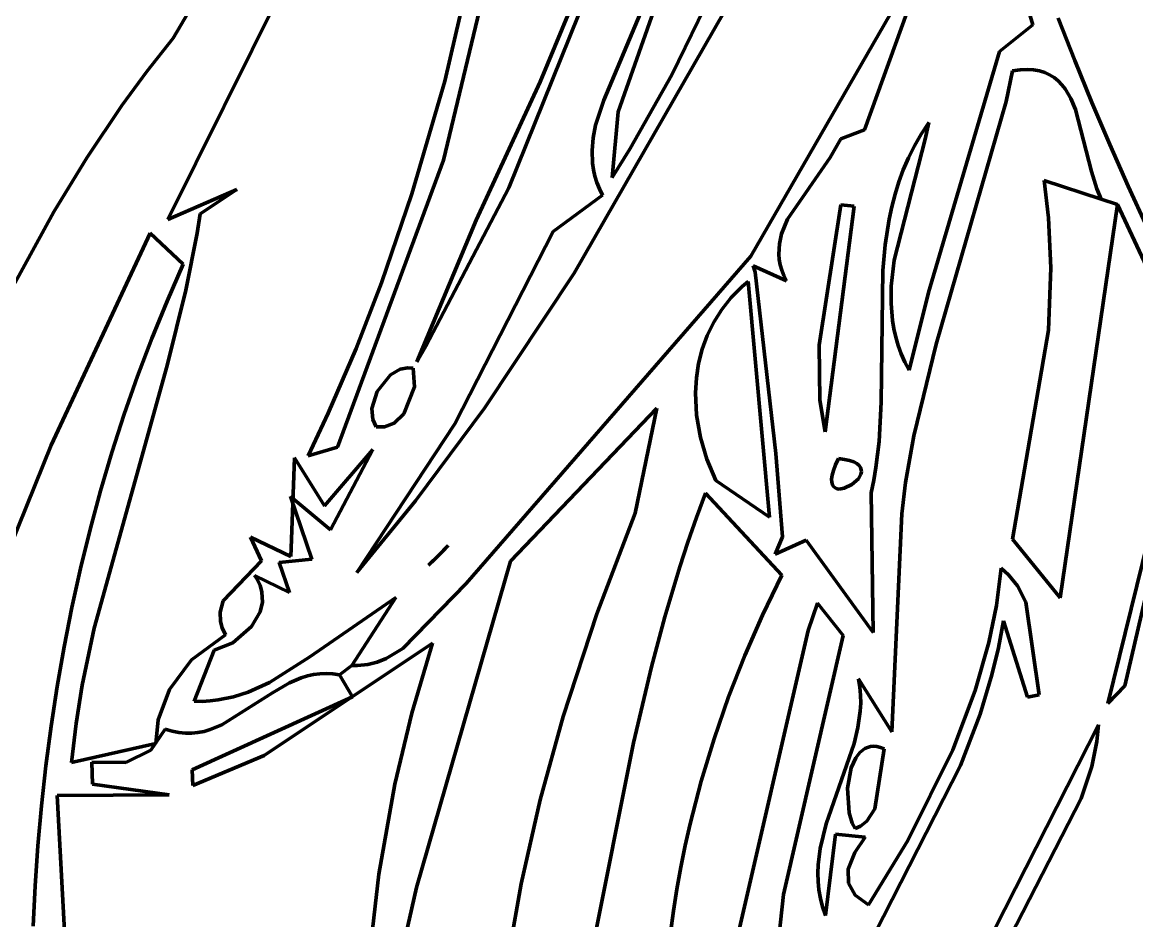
# Model space of a CAD drawing. Header units: millimetres. Extents: x 0 to 10.4, y 0 to 8.2.
# Drawn here: x 6.332 to 7.078, y 2.089 to 2.69 of the extents above; entities that cross this region are included whole.
import ezdxf

# ---------------------------------------------------------------- set-up
doc = ezdxf.new("R2010")
doc.units = ezdxf.units.MM
for name, color, linetype, lineweight in [('color#000000ff', 7, 'CONTINUOUS', 100), ('color#929292ff', 7, 'CONTINUOUS', 100), ('color#ffffffff', 7, 'CONTINUOUS', 100)]:
    doc.layers.add(name, color=color, linetype=linetype, lineweight=lineweight)

msp = doc.modelspace()

# ---------------------------------------------------------------- linework, layer by layer
at = {"layer": 'color#000000ff'}
for p, q in [((7.0084, 2.68817), (6.94404, 2.90326)), ((6.61506, 2.65057), (6.65729, 2.83446)), ((6.56517, 2.83096), (6.42964, 2.55809)), ((6.43318, 2.67937), (6.51597, 2.81893)), ((6.66585, 2.81287), (6.61406, 2.59771)), ((6.73808, 2.77876), (6.65771, 2.57911)), ((6.93785, 2.73436), (6.8958, 2.61801)), ((6.81971, 2.53341), (6.93003, 2.72498)), ((6.67887, 2.65008), (6.69849, 2.69735)), ((7.02527, 2.69278), (7.03638, 2.66445)), ((6.98597, 2.67047), (7.0084, 2.68817)), ((6.4157, 2.6571), (6.43318, 2.67937)), ((6.93853, 2.50924), (6.98597, 2.67047)), ((7.03638, 2.66445), (7.04791, 2.63627)), ((6.39901, 2.6343), (6.4157, 2.6571)), ((6.99485, 2.65746), (6.99049, 2.63686)), ((6.99989, 2.65819), (6.99485, 2.65746)), ((7.00454, 2.65842), (6.99989, 2.65819)), ((7.00881, 2.65817), (7.00454, 2.65842)), ((7.01274, 2.65748), (7.00881, 2.65817)), ((7.01633, 2.65636), (7.01274, 2.65748)), ((7.0196, 2.65485), (7.01633, 2.65636)), ((7.02259, 2.65297), (7.0196, 2.65485)), ((6.59291, 2.5752), (6.61506, 2.65057)), ((6.63601, 2.55756), (6.67887, 2.65008)), ((7.0253, 2.65074), (7.02259, 2.65297)), ((7.02776, 2.6482), (7.0253, 2.65074)), ((7.02999, 2.64537), (7.02776, 2.6482)), ((7.03382, 2.63895), (7.02999, 2.64537)), ((6.3754, 2.59917), (6.39901, 2.6343)), ((6.99049, 2.63686), (6.94373, 2.47467)), ((7.03695, 2.63168), (7.03382, 2.63895)), ((7.04791, 2.63627), (7.05984, 2.60825)), ((7.04766, 2.59011), (7.03695, 2.63168)), ((6.8958, 2.61801), (6.87999, 2.61196)), ((6.93365, 2.61515), (6.93872, 2.62287)), ((6.93872, 2.62287), (6.93629, 2.61173)), ((6.87999, 2.61196), (6.87269, 2.59952)), ((6.93629, 2.61173), (6.9156, 2.53077)), ((6.92915, 2.60731), (6.93365, 2.61515)), ((6.92519, 2.59936), (6.92915, 2.60731)), ((7.05984, 2.60825), (7.07217, 2.58039)), ((6.35337, 2.56304), (6.3754, 2.59917)), ((6.61406, 2.59771), (6.54321, 2.40567)), ((6.87269, 2.59952), (6.84434, 2.55833)), ((6.92172, 2.59131), (6.92519, 2.59936)), ((6.91872, 2.58315), (6.92172, 2.59131)), ((7.05119, 2.57851), (7.04766, 2.59011)), ((6.91615, 2.5749), (6.91872, 2.58315)), ((7.07217, 2.58039), (7.08489, 2.5527)), ((6.42964, 2.55809), (6.47596, 2.57805)), ((6.47596, 2.57805), (6.45127, 2.5618)), ((6.5726, 2.51575), (6.59291, 2.5752)), ((6.65771, 2.57911), (6.60239, 2.47322)), ((6.91399, 2.56656), (6.91615, 2.5749)), ((7.05412, 2.57166), (7.05119, 2.57851)), ((6.8654, 2.47387), (6.87994, 2.56782)), ((6.88874, 2.56697), (6.86946, 2.41605)), ((6.87994, 2.56782), (6.88874, 2.56697)), ((6.91219, 2.55815), (6.91399, 2.56656)), ((7.06489, 2.56796), (7.05412, 2.57166)), ((7.1096, 2.47234), (7.06489, 2.56796)), ((6.32626, 2.51353), (6.35337, 2.56304)), ((6.45127, 2.5618), (6.44923, 2.54899)), ((6.59637, 2.46291), (6.63601, 2.55756)), ((6.84434, 2.55833), (6.84029, 2.54841)), ((6.90955, 2.5411), (6.91219, 2.55815)), ((6.41779, 2.54881), (6.35162, 2.40705)), ((6.44005, 2.5281), (6.41779, 2.54881)), ((6.44923, 2.54899), (6.44171, 2.51082)), ((6.84029, 2.54841), (6.83878, 2.54165)), ((6.83878, 2.54165), (6.83841, 2.53478)), ((6.83841, 2.53478), (6.83871, 2.53129)), ((6.90799, 2.52382), (6.90955, 2.5411)), ((6.4292, 2.50334), (6.44005, 2.5281)), ((6.62918, 2.3145), (6.81971, 2.53341)), ((6.83871, 2.53129), (6.83936, 2.52776)), ((6.83936, 2.52776), (6.84039, 2.5242)), ((6.9156, 2.53077), (6.91365, 2.51335)), ((6.84365, 2.51696), (6.82127, 2.52707)), ((6.82127, 2.52707), (6.82253, 2.52285)), ((6.82253, 2.52285), (6.83641, 2.40158)), ((6.84039, 2.5242), (6.84181, 2.5206)), ((6.84181, 2.5206), (6.84365, 2.51696)), ((6.90686, 2.43576), (6.90799, 2.52382)), ((6.55563, 2.47177), (6.5726, 2.51575)), ((6.81393, 2.51317), (6.80654, 2.50576)), ((6.81802, 2.51665), (6.81393, 2.51317)), ((6.8321, 2.3588), (6.81802, 2.51665)), ((6.91365, 2.51335), (6.91349, 2.50184)), ((6.44171, 2.51082), (6.42918, 2.46041)), ((6.80654, 2.50576), (6.8002, 2.49779)), ((6.92553, 2.45728), (6.93853, 2.50924)), ((6.41901, 2.47837), (6.4292, 2.50334)), ((6.8002, 2.49779), (6.79487, 2.48934)), ((6.91349, 2.50184), (6.91443, 2.49044)), ((6.91443, 2.49044), (6.91537, 2.4848)), ((6.79487, 2.48934), (6.79054, 2.48047)), ((6.91537, 2.4848), (6.91664, 2.4792)), ((6.40948, 2.45319), (6.41901, 2.47837)), ((6.79054, 2.48047), (6.78719, 2.47124)), ((6.91664, 2.4792), (6.91827, 2.47364)), ((6.53701, 2.4284), (6.55563, 2.47177)), ((6.60239, 2.47322), (6.59637, 2.46291)), ((6.78719, 2.47124), (6.78477, 2.46173)), ((6.86596, 2.43708), (6.8654, 2.47387)), ((6.91827, 2.47364), (6.92029, 2.46814)), ((6.92029, 2.46814), (6.9227, 2.46268)), ((6.94373, 2.47467), (6.92864, 2.4133)), ((6.42918, 2.46041), (6.38038, 2.28469)), ((6.78477, 2.46173), (6.78328, 2.452)), ((6.9227, 2.46268), (6.92553, 2.45728)), ((6.40059, 2.42781), (6.40948, 2.45319)), ((6.56973, 2.44304), (6.57867, 2.45413)), ((6.57867, 2.45413), (6.58515, 2.45788)), ((6.58515, 2.45788), (6.59031, 2.45887)), ((6.59031, 2.45887), (6.59377, 2.45849)), ((6.59377, 2.45849), (6.59474, 2.44618)), ((6.59474, 2.44618), (6.58766, 2.42807)), ((6.78328, 2.452), (6.78267, 2.44212)), ((6.56617, 2.43153), (6.56973, 2.44304)), ((6.78267, 2.44212), (6.78339, 2.42717)), ((6.56674, 2.42417), (6.56617, 2.43153)), ((6.75679, 2.43185), (6.65892, 2.32935)), ((6.7424, 2.36152), (6.75679, 2.43185)), ((6.86946, 2.41605), (6.86596, 2.43708)), ((6.90547, 2.40947), (6.90686, 2.43576)), ((7.05849, 2.23422), (7.1071, 2.43183)), ((6.39234, 2.40225), (6.40059, 2.42781)), ((6.52361, 2.39985), (6.53701, 2.4284)), ((6.56906, 2.41934), (6.56674, 2.42417)), ((6.58766, 2.42807), (6.58104, 2.42176)), ((6.78339, 2.42717), (6.78597, 2.41227)), ((6.57454, 2.41927), (6.56906, 2.41934)), ((6.58104, 2.42176), (6.57454, 2.41927)), ((6.78597, 2.41227), (6.79034, 2.39764)), ((6.90343, 2.39215), (6.90547, 2.40947)), ((6.92864, 2.4133), (6.92327, 2.38213)), ((6.35162, 2.40705), (6.30362, 2.2884)), ((6.38471, 2.37651), (6.39234, 2.40225)), ((6.54321, 2.40567), (6.52361, 2.39985)), ((6.53458, 2.36648), (6.56673, 2.40426)), ((6.56673, 2.40426), (6.53848, 2.35037)), ((6.83641, 2.40158), (6.84089, 2.34564)), ((6.51228, 2.33818), (6.5145, 2.39866)), ((6.5145, 2.39866), (6.53458, 2.36648)), ((6.79034, 2.39764), (6.7964, 2.38351)), ((7.10533, 2.39912), (7.06998, 2.24612)), ((6.90199, 2.38356), (6.90343, 2.39215)), ((6.7964, 2.38351), (6.8321, 2.3588)), ((6.90021, 2.37505), (6.90199, 2.38356)), ((6.92327, 2.38213), (6.92077, 2.36111)), ((6.3777, 2.35061), (6.38471, 2.37651)), ((6.53848, 2.35037), (6.51179, 2.37268)), ((6.51179, 2.37268), (6.52611, 2.33082)), ((6.78936, 2.37493), (6.7833, 2.35856)), ((6.84044, 2.32004), (6.78936, 2.37493)), ((6.90147, 2.28178), (6.90021, 2.37505)), ((6.71661, 2.29411), (6.7424, 2.36152)), ((6.7833, 2.35856), (6.77757, 2.3421)), ((6.92077, 2.36111), (6.91412, 2.21533)), ((6.3713, 2.32457), (6.3777, 2.35061)), ((6.49231, 2.3297), (6.48494, 2.34548)), ((6.48494, 2.34548), (6.51207, 2.33256)), ((6.77757, 2.3421), (6.77215, 2.32556)), ((6.84089, 2.34564), (6.83603, 2.33419)), ((6.83603, 2.33419), (6.85671, 2.34358)), ((6.85671, 2.34358), (6.90147, 2.28178)), ((6.51207, 2.33256), (6.51228, 2.33818)), ((6.46663, 2.30286), (6.49231, 2.3297)), ((6.52611, 2.33082), (6.50414, 2.32862)), ((6.50414, 2.32862), (6.5111, 2.30847)), ((6.65892, 2.32935), (6.59595, 2.11119)), ((6.3655, 2.29838), (6.3713, 2.32457)), ((6.5111, 2.30847), (6.48761, 2.31992)), ((6.48761, 2.31992), (6.48914, 2.31773)), ((6.77215, 2.32556), (6.76218, 2.29226)), ((6.82755, 2.29341), (6.84044, 2.32004)), ((6.98396, 2.29977), (6.98723, 2.32468)), ((6.98723, 2.32468), (6.99216, 2.3202)), ((6.99216, 2.3202), (6.99811, 2.31284)), ((6.48914, 2.31773), (6.4914, 2.31329)), ((6.4914, 2.31329), (6.49268, 2.30881)), ((6.58682, 2.27111), (6.62918, 2.3145)), ((6.99811, 2.31284), (7.00376, 2.302)), ((6.49268, 2.30881), (6.49292, 2.30212)), ((6.52472, 2.26549), (6.58212, 2.30508)), ((6.58212, 2.30508), (6.55285, 2.25961)), ((6.36029, 2.27207), (6.3655, 2.29838)), ((6.46463, 2.29535), (6.46663, 2.30286)), ((6.49292, 2.30212), (6.4914, 2.29563)), ((6.86423, 2.30125), (6.85799, 2.28307)), ((6.88137, 2.27964), (6.86423, 2.30125)), ((6.97893, 2.27514), (6.98396, 2.29977)), ((7.00376, 2.302), (7.0126, 2.23996)), ((6.46493, 2.28917), (6.46463, 2.29535)), ((6.46614, 2.28476), (6.46493, 2.28917)), ((6.4914, 2.29563), (6.48568, 2.28566)), ((6.69419, 2.22549), (6.71661, 2.29411)), ((6.76218, 2.29226), (6.75322, 2.2587)), ((6.81567, 2.26627), (6.82755, 2.29341)), ((6.98868, 2.28962), (6.9853, 2.27141)), ((7.00484, 2.23856), (6.98868, 2.28962)), ((6.38038, 2.28469), (6.37245, 2.24647)), ((6.46827, 2.2801), (6.46614, 2.28476)), ((6.48568, 2.28566), (6.47318, 2.27482)), ((6.85799, 2.28307), (6.79996, 2.03087)), ((6.44548, 2.2634), (6.46827, 2.2801)), ((6.47318, 2.27482), (6.46069, 2.26984)), ((6.60676, 2.27469), (6.49422, 2.19945)), ((6.59292, 2.22785), (6.60676, 2.27469)), ((6.84154, 2.1065), (6.88137, 2.27964)), ((6.96976, 2.24281), (6.97893, 2.27514)), ((6.35566, 2.24565), (6.36029, 2.27207)), ((6.46069, 2.26984), (6.44721, 2.2357)), ((6.57583, 2.26422), (6.58682, 2.27111)), ((6.9853, 2.27141), (6.981, 2.25349)), ((6.43077, 2.24362), (6.44548, 2.2634)), ((6.49764, 2.24836), (6.52472, 2.26549)), ((6.54459, 2.25334), (6.55285, 2.25961)), ((6.55285, 2.25961), (6.54459, 2.25334)), ((6.55285, 2.25961), (6.55649, 2.25955)), ((6.55649, 2.25955), (6.56338, 2.26021)), ((6.56338, 2.26021), (6.56981, 2.2618)), ((6.56981, 2.2618), (6.57583, 2.26422)), ((6.80485, 2.23867), (6.81567, 2.26627)), ((6.52303, 2.25262), (6.51899, 2.25134)), ((6.52715, 2.25356), (6.52303, 2.25262)), ((6.53136, 2.25415), (6.52715, 2.25356)), ((6.53567, 2.25433), (6.53136, 2.25415)), ((6.54007, 2.25407), (6.53567, 2.25433)), ((6.54459, 2.25334), (6.54007, 2.25407)), ((6.55321, 2.23859), (6.54459, 2.25334)), ((6.75322, 2.2587), (6.74129, 2.20796)), ((6.981, 2.25349), (6.97302, 2.22711)), ((6.3516, 2.21912), (6.35566, 2.24565)), ((6.37245, 2.24647), (6.36829, 2.22074)), ((6.48339, 2.2419), (6.49764, 2.24836)), ((6.51109, 2.24796), (6.49963, 2.24135)), ((6.51899, 2.25134), (6.51109, 2.24796)), ((6.91412, 2.21533), (6.89179, 2.25063)), ((6.89179, 2.25063), (6.89268, 2.24521)), ((6.89268, 2.24521), (6.89313, 2.2398)), ((7.06998, 2.24612), (7.05849, 2.23422)), ((6.42331, 2.22332), (6.43077, 2.24362)), ((6.44591, 2.18979), (6.55321, 2.23859)), ((6.45804, 2.23596), (6.4633, 2.23658)), ((6.4633, 2.23658), (6.47352, 2.23871)), ((6.49963, 2.24135), (6.46578, 2.21992)), ((6.47352, 2.23871), (6.48339, 2.2419)), ((6.79513, 2.21066), (6.80485, 2.23867)), ((6.89313, 2.2398), (6.89319, 2.2344)), ((6.95484, 2.20332), (6.96976, 2.24281)), ((7.0126, 2.23996), (7.00484, 2.23856)), ((6.44721, 2.2357), (6.45268, 2.23566)), ((6.45268, 2.23566), (6.45804, 2.23596)), ((6.89319, 2.2344), (6.89289, 2.22901)), ((6.42162, 2.20749), (6.42331, 2.22332)), ((6.58162, 2.18031), (6.59292, 2.22785)), ((6.67887, 2.16982), (6.69419, 2.22549)), ((6.89289, 2.22901), (6.89134, 2.21826)), ((6.97302, 2.22711), (6.95997, 2.19274)), ((6.3481, 2.1925), (6.3516, 2.21912)), ((6.36829, 2.22074), (6.3652, 2.19479)), ((6.428, 2.21711), (6.41833, 2.2029)), ((6.43258, 2.21566), (6.428, 2.21711)), ((6.43705, 2.21474), (6.43258, 2.21566)), ((6.44141, 2.2143), (6.43705, 2.21474)), ((6.44567, 2.21432), (6.44141, 2.2143)), ((6.44984, 2.21476), (6.44567, 2.21432)), ((6.45393, 2.21557), (6.44984, 2.21476)), ((6.45794, 2.21673), (6.45393, 2.21557)), ((6.46578, 2.21992), (6.45794, 2.21673)), ((6.89134, 2.21826), (6.88875, 2.20753)), ((6.96535, 2.0488), (7.05226, 2.22006)), ((7.05226, 2.22006), (7.05111, 2.20872)), ((6.3652, 2.19479), (6.42162, 2.20749)), ((6.74129, 2.20796), (6.69348, 1.96909)), ((6.78654, 2.18229), (6.79513, 2.21066)), ((6.88875, 2.20753), (6.87016, 2.15365)), ((7.05111, 2.20872), (7.04777, 2.19213)), ((6.41833, 2.2029), (6.40166, 2.19482)), ((6.49422, 2.19945), (6.44643, 2.17947)), ((6.88996, 2.19787), (6.89265, 2.20144)), ((6.89265, 2.20144), (6.89589, 2.20401)), ((6.89589, 2.20401), (6.89771, 2.20487)), ((6.89771, 2.20487), (6.89967, 2.20541)), ((6.89967, 2.20541), (6.90177, 2.20561)), ((6.90177, 2.20561), (6.90401, 2.20544)), ((6.90893, 2.20391), (6.90267, 2.16365)), ((6.90401, 2.20544), (6.9064, 2.20488)), ((6.9064, 2.20488), (6.90893, 2.20391)), ((6.92469, 2.14264), (6.95484, 2.20332)), ((6.34515, 2.16581), (6.3481, 2.1925)), ((6.40166, 2.19482), (6.37876, 2.19487)), ((6.37876, 2.19487), (6.37931, 2.18035)), ((6.95997, 2.19274), (6.88445, 2.04484)), ((6.88693, 2.19108), (6.88996, 2.19787)), ((7.04777, 2.19213), (7.04077, 2.17065)), ((6.44643, 2.17947), (6.44591, 2.18979)), ((6.88443, 2.17747), (6.88693, 2.19108)), ((6.37931, 2.18035), (6.43067, 2.17303)), ((6.57088, 2.12014), (6.58162, 2.18031)), ((6.77913, 2.15361), (6.78654, 2.18229)), ((6.88547, 2.16101), (6.88443, 2.17747)), ((6.43067, 2.17303), (6.35568, 2.17273)), ((6.35568, 2.17273), (6.37228, 1.86867)), ((6.66606, 2.11354), (6.67887, 2.16982)), ((7.04077, 2.17065), (6.98834, 2.06869)), ((6.34275, 2.13904), (6.34515, 2.16581)), ((6.90267, 2.16365), (6.89735, 2.15542)), ((6.88757, 2.15421), (6.88547, 2.16101)), ((6.89735, 2.15542), (6.89299, 2.15205)), ((6.77588, 2.13916), (6.77913, 2.15361)), ((6.87016, 2.15365), (6.86614, 2.13725)), ((6.88953, 2.15064), (6.88757, 2.15421)), ((6.89299, 2.15205), (6.88953, 2.15064)), ((6.86968, 2.09245), (6.87625, 2.1469)), ((6.87625, 2.1469), (6.89608, 2.14483)), ((6.89608, 2.14483), (6.88917, 2.13447)), ((6.89853, 2.0995), (6.92469, 2.14264)), ((6.34088, 2.11222), (6.34275, 2.13904)), ((6.77294, 2.12465), (6.77588, 2.13916)), ((6.86614, 2.13725), (6.86473, 2.12621)), ((6.88917, 2.13447), (6.88491, 2.12343)), ((6.86473, 2.12621), (6.86451, 2.12066)), ((6.56258, 2.04721), (6.57088, 2.12014)), ((6.77031, 2.11009), (6.77294, 2.12465)), ((6.86451, 2.12066), (6.86466, 2.11507)), ((6.88491, 2.12343), (6.88505, 2.11392)), ((6.33954, 2.08536), (6.34088, 2.11222)), ((6.59595, 2.11119), (6.58707, 2.07169)), ((6.65589, 2.05673), (6.66606, 2.11354)), ((6.76801, 2.09548), (6.77031, 2.11009)), ((6.86466, 2.11507), (6.86522, 2.10946)), ((6.88505, 2.11392), (6.88959, 2.10594)), ((6.83662, 2.06003), (6.84154, 2.1065)), ((6.86522, 2.10946), (6.86622, 2.10382)), ((6.86622, 2.10382), (6.86769, 2.09815)), ((6.88959, 2.10594), (6.89853, 2.0995)), ((6.76603, 2.08083), (6.76801, 2.09548)), ((6.86769, 2.09815), (6.86968, 2.09245))]:
    msp.add_line(p, q, dxfattribs=at)
at = {"layer": 'color#929292ff'}
for p, q in [((6.85687, 2.98876), (6.73091, 2.63011)), ((6.76692, 2.6549), (6.87592, 2.8795)), ((6.80172, 2.69652), (6.70158, 2.52201)), ((6.72139, 2.63784), (6.74556, 2.69572)), ((6.73905, 2.60544), (6.76692, 2.6549)), ((6.7159, 2.62103), (6.72139, 2.63784)), ((6.73091, 2.63011), (6.72694, 2.58617)), ((6.71422, 2.61258), (6.7159, 2.62103)), ((6.71346, 2.6041), (6.71422, 2.61258)), ((6.7138, 2.59561), (6.71346, 2.6041)), ((6.72694, 2.58617), (6.73905, 2.60544)), ((6.71442, 2.59135), (6.7138, 2.59561)), ((6.71539, 2.58708), (6.71442, 2.59135)), ((6.71671, 2.58282), (6.71539, 2.58708)), ((6.7184, 2.57854), (6.71671, 2.58282)), ((7.01588, 2.58412), (7.05412, 2.57166)), ((7.01894, 2.5591), (7.01588, 2.58412)), ((6.68739, 2.55008), (6.72049, 2.57426)), ((6.72049, 2.57426), (6.7184, 2.57854)), ((7.06489, 2.56796), (7.02653, 2.30498)), ((7.05412, 2.57166), (7.06489, 2.56796)), ((7.02046, 2.52574), (7.01894, 2.5591)), ((6.62179, 2.42135), (6.68739, 2.55008)), ((6.70158, 2.52201), (6.64153, 2.43176)), ((7.01883, 2.48409), (7.02046, 2.52574)), ((6.99482, 2.34406), (7.01883, 2.48409)), ((6.64153, 2.43176), (6.59536, 2.36972)), ((6.55619, 2.32187), (6.62179, 2.42135)), ((6.87495, 2.39014), (6.87632, 2.3938)), ((6.87632, 2.3938), (6.87826, 2.39803)), ((6.87826, 2.39803), (6.88241, 2.3975)), ((6.88241, 2.3975), (6.88582, 2.39675)), ((6.88582, 2.39675), (6.88855, 2.3958)), ((6.88855, 2.3958), (6.89064, 2.39468)), ((6.89064, 2.39468), (6.89216, 2.39343)), ((6.89216, 2.39343), (6.89313, 2.39206)), ((6.87374, 2.3844), (6.87411, 2.38702)), ((6.87411, 2.38702), (6.87495, 2.39014)), ((6.89331, 2.3876), (6.89162, 2.38462)), ((6.89313, 2.39206), (6.89361, 2.39062)), ((6.89366, 2.38912), (6.89331, 2.3876)), ((6.89361, 2.39062), (6.89366, 2.38912)), ((6.8738, 2.38227), (6.87374, 2.3844)), ((6.87424, 2.38058), (6.8738, 2.38227)), ((6.87502, 2.37931), (6.87424, 2.38058)), ((6.87608, 2.37843), (6.87502, 2.37931)), ((6.87737, 2.37791), (6.87608, 2.37843)), ((6.88218, 2.37822), (6.87885, 2.37772)), ((6.88736, 2.38073), (6.88218, 2.37822)), ((6.89162, 2.38462), (6.88736, 2.38073)), ((6.87885, 2.37772), (6.87737, 2.37791)), ((6.59536, 2.36972), (6.55619, 2.32187)), ((7.02653, 2.30498), (6.99482, 2.34406)), ((6.6107, 2.33333), (6.6172, 2.33989)), ((6.61314, 2.33579), (6.6107, 2.33333)), ((6.6172, 2.33989), (6.61314, 2.33579)), ((6.6107, 2.33333), (6.60405, 2.32681)), ((6.60405, 2.32681), (6.60821, 2.33088)), ((6.60821, 2.33088), (6.6107, 2.33333))]:
    msp.add_line(p, q, dxfattribs=at)
at = {"layer": 'color#ffffffff'}
for p, q in [((6.73091, 2.63011), (6.85687, 2.98876)), ((6.94404, 2.90326), (7.0084, 2.68817)), ((6.87592, 2.8795), (6.76692, 2.6549)), ((6.65729, 2.83446), (6.61506, 2.65057)), ((6.42964, 2.55809), (6.56517, 2.83096)), ((6.51597, 2.81893), (6.43318, 2.67937)), ((6.61406, 2.59771), (6.66585, 2.81287)), ((6.65771, 2.57911), (6.73808, 2.77876)), ((6.8958, 2.61801), (6.93785, 2.73436)), ((6.93003, 2.72498), (6.81971, 2.53341)), ((6.69849, 2.69735), (6.67887, 2.65008)), ((6.70158, 2.52201), (6.80172, 2.69652)), ((6.74556, 2.69572), (6.72139, 2.63784)), ((7.03638, 2.66445), (7.02527, 2.69278)), ((7.0084, 2.68817), (6.98597, 2.67047)), ((6.43318, 2.67937), (6.4157, 2.6571)), ((6.98597, 2.67047), (6.93853, 2.50924)), ((7.04791, 2.63627), (7.03638, 2.66445)), ((6.4157, 2.6571), (6.39901, 2.6343)), ((6.76692, 2.6549), (6.73905, 2.60544)), ((6.99049, 2.63686), (6.99485, 2.65746)), ((6.99485, 2.65746), (6.99989, 2.65819)), ((6.99989, 2.65819), (7.00454, 2.65842)), ((7.00454, 2.65842), (7.00881, 2.65817)), ((7.00881, 2.65817), (7.01274, 2.65748)), ((7.01274, 2.65748), (7.01633, 2.65636)), ((7.01633, 2.65636), (7.0196, 2.65485)), ((7.0196, 2.65485), (7.02259, 2.65297)), ((6.61506, 2.65057), (6.59291, 2.5752)), ((6.67887, 2.65008), (6.63601, 2.55756)), ((7.02259, 2.65297), (7.0253, 2.65074)), ((7.0253, 2.65074), (7.02776, 2.6482)), ((7.02776, 2.6482), (7.02999, 2.64537)), ((7.02999, 2.64537), (7.03382, 2.63895)), ((6.39901, 2.6343), (6.3754, 2.59917)), ((6.72139, 2.63784), (6.7159, 2.62103)), ((6.94373, 2.47467), (6.99049, 2.63686)), ((7.03382, 2.63895), (7.03695, 2.63168)), ((7.05984, 2.60825), (7.04791, 2.63627)), ((6.72694, 2.58617), (6.73091, 2.63011)), ((7.03695, 2.63168), (7.04766, 2.59011)), ((6.7159, 2.62103), (6.71422, 2.61258)), ((6.87999, 2.61196), (6.8958, 2.61801)), ((6.93872, 2.62287), (6.93365, 2.61515)), ((6.93629, 2.61173), (6.93872, 2.62287)), ((6.71422, 2.61258), (6.71346, 2.6041)), ((6.87269, 2.59952), (6.87999, 2.61196)), ((6.9156, 2.53077), (6.93629, 2.61173)), ((6.93365, 2.61515), (6.92915, 2.60731)), ((6.71346, 2.6041), (6.7138, 2.59561)), ((6.73905, 2.60544), (6.72694, 2.58617)), ((6.92915, 2.60731), (6.92519, 2.59936)), ((7.07217, 2.58039), (7.05984, 2.60825)), ((6.3754, 2.59917), (6.35337, 2.56304)), ((6.54321, 2.40567), (6.61406, 2.59771)), ((6.7138, 2.59561), (6.71442, 2.59135)), ((6.84434, 2.55833), (6.87269, 2.59952)), ((6.92519, 2.59936), (6.92172, 2.59131)), ((6.71442, 2.59135), (6.71539, 2.58708)), ((6.71539, 2.58708), (6.71671, 2.58282)), ((6.92172, 2.59131), (6.91872, 2.58315)), ((7.04766, 2.59011), (7.05119, 2.57851)), ((6.71671, 2.58282), (6.7184, 2.57854)), ((6.91872, 2.58315), (6.91615, 2.5749)), ((7.05412, 2.57166), (7.01588, 2.58412)), ((7.01588, 2.58412), (7.01894, 2.5591)), ((7.08489, 2.5527), (7.07217, 2.58039)), ((6.47596, 2.57805), (6.42964, 2.55809)), ((6.45127, 2.5618), (6.47596, 2.57805)), ((6.59291, 2.5752), (6.5726, 2.51575)), ((6.60239, 2.47322), (6.65771, 2.57911)), ((6.72049, 2.57426), (6.68739, 2.55008)), ((6.7184, 2.57854), (6.72049, 2.57426)), ((6.91615, 2.5749), (6.91399, 2.56656)), ((7.05119, 2.57851), (7.05412, 2.57166)), ((6.87994, 2.56782), (6.8654, 2.47387)), ((6.86946, 2.41605), (6.88874, 2.56697)), ((6.88874, 2.56697), (6.87994, 2.56782)), ((6.91399, 2.56656), (6.91219, 2.55815)), ((7.02653, 2.30498), (7.06489, 2.56796)), ((7.06489, 2.56796), (7.1096, 2.47234)), ((6.35337, 2.56304), (6.32626, 2.51353)), ((6.44923, 2.54899), (6.45127, 2.5618)), ((6.63601, 2.55756), (6.59637, 2.46291)), ((6.84029, 2.54841), (6.84434, 2.55833)), ((6.91219, 2.55815), (6.90955, 2.5411)), ((7.01894, 2.5591), (7.02046, 2.52574)), ((6.68739, 2.55008), (6.62179, 2.42135)), ((6.35162, 2.40705), (6.41779, 2.54881)), ((6.41779, 2.54881), (6.44005, 2.5281)), ((6.44171, 2.51082), (6.44923, 2.54899)), ((6.83878, 2.54165), (6.84029, 2.54841)), ((6.83841, 2.53478), (6.83878, 2.54165)), ((6.83871, 2.53129), (6.83841, 2.53478)), ((6.90955, 2.5411), (6.90799, 2.52382)), ((6.44005, 2.5281), (6.4292, 2.50334)), ((6.81971, 2.53341), (6.62918, 2.3145)), ((6.83936, 2.52776), (6.83871, 2.53129)), ((6.84039, 2.5242), (6.83936, 2.52776)), ((6.91365, 2.51335), (6.9156, 2.53077)), ((6.64153, 2.43176), (6.70158, 2.52201)), ((6.82253, 2.52285), (6.82127, 2.52707)), ((6.82127, 2.52707), (6.84365, 2.51696)), ((6.83641, 2.40158), (6.82253, 2.52285)), ((6.84181, 2.5206), (6.84039, 2.5242)), ((6.84365, 2.51696), (6.84181, 2.5206)), ((6.90799, 2.52382), (6.90686, 2.43576)), ((7.02046, 2.52574), (7.01883, 2.48409)), ((6.5726, 2.51575), (6.55563, 2.47177)), ((6.80654, 2.50576), (6.81393, 2.51317)), ((6.81393, 2.51317), (6.81802, 2.51665)), ((6.81802, 2.51665), (6.8321, 2.3588)), ((6.91349, 2.50184), (6.91365, 2.51335)), ((6.42918, 2.46041), (6.44171, 2.51082)), ((6.8002, 2.49779), (6.80654, 2.50576)), ((6.93853, 2.50924), (6.92553, 2.45728)), ((6.4292, 2.50334), (6.41901, 2.47837)), ((6.79487, 2.48934), (6.8002, 2.49779)), ((6.91443, 2.49044), (6.91349, 2.50184)), ((6.91537, 2.4848), (6.91443, 2.49044)), ((6.79054, 2.48047), (6.79487, 2.48934)), ((6.91664, 2.4792), (6.91537, 2.4848)), ((7.01883, 2.48409), (6.99482, 2.34406)), ((6.41901, 2.47837), (6.40948, 2.45319)), ((6.78719, 2.47124), (6.79054, 2.48047)), ((6.91827, 2.47364), (6.91664, 2.4792)), ((6.55563, 2.47177), (6.53701, 2.4284)), ((6.59637, 2.46291), (6.60239, 2.47322)), ((6.78477, 2.46173), (6.78719, 2.47124)), ((6.8654, 2.47387), (6.86596, 2.43708)), ((6.92029, 2.46814), (6.91827, 2.47364)), ((6.9227, 2.46268), (6.92029, 2.46814)), ((6.92864, 2.4133), (6.94373, 2.47467)), ((6.38038, 2.28469), (6.42918, 2.46041)), ((6.78328, 2.452), (6.78477, 2.46173)), ((6.92553, 2.45728), (6.9227, 2.46268)), ((6.40948, 2.45319), (6.40059, 2.42781)), ((6.57867, 2.45413), (6.56973, 2.44304)), ((6.58515, 2.45788), (6.57867, 2.45413)), ((6.59031, 2.45887), (6.58515, 2.45788)), ((6.59377, 2.45849), (6.59031, 2.45887)), ((6.59474, 2.44618), (6.59377, 2.45849)), ((6.58766, 2.42807), (6.59474, 2.44618)), ((6.78267, 2.44212), (6.78328, 2.452)), ((6.56973, 2.44304), (6.56617, 2.43153)), ((6.78339, 2.42717), (6.78267, 2.44212)), ((6.56617, 2.43153), (6.56674, 2.42417)), ((6.59536, 2.36972), (6.64153, 2.43176)), ((6.65892, 2.32935), (6.75679, 2.43185)), ((6.75679, 2.43185), (6.7424, 2.36152)), ((6.86596, 2.43708), (6.86946, 2.41605)), ((6.90686, 2.43576), (6.90547, 2.40947)), ((7.1071, 2.43183), (7.05849, 2.23422)), ((6.40059, 2.42781), (6.39234, 2.40225)), ((6.53701, 2.4284), (6.52361, 2.39985)), ((6.56674, 2.42417), (6.56906, 2.41934)), ((6.58104, 2.42176), (6.58766, 2.42807)), ((6.78597, 2.41227), (6.78339, 2.42717)), ((6.62179, 2.42135), (6.55619, 2.32187)), ((6.56906, 2.41934), (6.57454, 2.41927)), ((6.57454, 2.41927), (6.58104, 2.42176)), ((6.79034, 2.39764), (6.78597, 2.41227)), ((6.90547, 2.40947), (6.90343, 2.39215)), ((6.92327, 2.38213), (6.92864, 2.4133)), ((6.30362, 2.2884), (6.35162, 2.40705)), ((6.39234, 2.40225), (6.38471, 2.37651)), ((6.52361, 2.39985), (6.54321, 2.40567)), ((6.56673, 2.40426), (6.53458, 2.36648)), ((6.53848, 2.35037), (6.56673, 2.40426)), ((6.84089, 2.34564), (6.83641, 2.40158)), ((6.5145, 2.39866), (6.51228, 2.33818)), ((6.53458, 2.36648), (6.5145, 2.39866)), ((6.7964, 2.38351), (6.79034, 2.39764)), ((6.87632, 2.3938), (6.87495, 2.39014)), ((6.87826, 2.39803), (6.87632, 2.3938)), ((6.88241, 2.3975), (6.87826, 2.39803)), ((6.88582, 2.39675), (6.88241, 2.3975)), ((6.88855, 2.3958), (6.88582, 2.39675)), ((6.89064, 2.39468), (6.88855, 2.3958)), ((6.89216, 2.39343), (6.89064, 2.39468)), ((6.89313, 2.39206), (6.89216, 2.39343)), ((7.06998, 2.24612), (7.10533, 2.39912)), ((6.87411, 2.38702), (6.87374, 2.3844)), ((6.87495, 2.39014), (6.87411, 2.38702)), ((6.89162, 2.38462), (6.89331, 2.3876)), ((6.89361, 2.39062), (6.89313, 2.39206)), ((6.89331, 2.3876), (6.89366, 2.38912)), ((6.89366, 2.38912), (6.89361, 2.39062)), ((6.90343, 2.39215), (6.90199, 2.38356)), ((6.8321, 2.3588), (6.7964, 2.38351)), ((6.87374, 2.3844), (6.8738, 2.38227)), ((6.8738, 2.38227), (6.87424, 2.38058)), ((6.87424, 2.38058), (6.87502, 2.37931)), ((6.87502, 2.37931), (6.87608, 2.37843)), ((6.87608, 2.37843), (6.87737, 2.37791)), ((6.87885, 2.37772), (6.88218, 2.37822)), ((6.88218, 2.37822), (6.88736, 2.38073)), ((6.88736, 2.38073), (6.89162, 2.38462)), ((6.90199, 2.38356), (6.90021, 2.37505)), ((6.92077, 2.36111), (6.92327, 2.38213)), ((6.38471, 2.37651), (6.3777, 2.35061)), ((6.52611, 2.33082), (6.51179, 2.37268)), ((6.51179, 2.37268), (6.53848, 2.35037)), ((6.7833, 2.35856), (6.78936, 2.37493)), ((6.78936, 2.37493), (6.84044, 2.32004)), ((6.87737, 2.37791), (6.87885, 2.37772)), ((6.90021, 2.37505), (6.90147, 2.28178)), ((6.55619, 2.32187), (6.59536, 2.36972)), ((6.7424, 2.36152), (6.71661, 2.29411)), ((6.77757, 2.3421), (6.7833, 2.35856)), ((6.91412, 2.21533), (6.92077, 2.36111)), ((6.3777, 2.35061), (6.3713, 2.32457)), ((6.51207, 2.33256), (6.48494, 2.34548)), ((6.48494, 2.34548), (6.49231, 2.3297)), ((6.77215, 2.32556), (6.77757, 2.3421)), ((6.83603, 2.33419), (6.84089, 2.34564)), ((6.85671, 2.34358), (6.83603, 2.33419)), ((6.90147, 2.28178), (6.85671, 2.34358)), ((6.99482, 2.34406), (7.02653, 2.30498)), ((6.51228, 2.33818), (6.51207, 2.33256)), ((6.6172, 2.33989), (6.6107, 2.33333)), ((6.6107, 2.33333), (6.61314, 2.33579)), ((6.61314, 2.33579), (6.6172, 2.33989)), ((6.49231, 2.3297), (6.46663, 2.30286)), ((6.50414, 2.32862), (6.52611, 2.33082)), ((6.5111, 2.30847), (6.50414, 2.32862)), ((6.59595, 2.11119), (6.65892, 2.32935)), ((6.60405, 2.32681), (6.6107, 2.33333)), ((6.60821, 2.33088), (6.60405, 2.32681)), ((6.6107, 2.33333), (6.60821, 2.33088)), ((6.3713, 2.32457), (6.3655, 2.29838)), ((6.48914, 2.31773), (6.48761, 2.31992)), ((6.48761, 2.31992), (6.5111, 2.30847)), ((6.76218, 2.29226), (6.77215, 2.32556)), ((6.84044, 2.32004), (6.82755, 2.29341)), ((6.98723, 2.32468), (6.98396, 2.29977)), ((6.99216, 2.3202), (6.98723, 2.32468)), ((6.99811, 2.31284), (6.99216, 2.3202)), ((6.4914, 2.31329), (6.48914, 2.31773)), ((6.49268, 2.30881), (6.4914, 2.31329)), ((6.62918, 2.3145), (6.58682, 2.27111)), ((7.00376, 2.302), (6.99811, 2.31284)), ((6.49292, 2.30212), (6.49268, 2.30881)), ((6.58212, 2.30508), (6.52472, 2.26549)), ((6.55285, 2.25961), (6.58212, 2.30508)), ((6.3655, 2.29838), (6.36029, 2.27207)), ((6.46663, 2.30286), (6.46463, 2.29535)), ((6.4914, 2.29563), (6.49292, 2.30212)), ((6.85799, 2.28307), (6.86423, 2.30125)), ((6.86423, 2.30125), (6.88137, 2.27964)), ((6.98396, 2.29977), (6.97893, 2.27514)), ((7.0126, 2.23996), (7.00376, 2.302)), ((6.46463, 2.29535), (6.46493, 2.28917)), ((6.46493, 2.28917), (6.46614, 2.28476)), ((6.48568, 2.28566), (6.4914, 2.29563)), ((6.71661, 2.29411), (6.69419, 2.22549)), ((6.75322, 2.2587), (6.76218, 2.29226)), ((6.82755, 2.29341), (6.81567, 2.26627)), ((6.9853, 2.27141), (6.98868, 2.28962)), ((6.98868, 2.28962), (7.00484, 2.23856)), ((6.37245, 2.24647), (6.38038, 2.28469)), ((6.46614, 2.28476), (6.46827, 2.2801)), ((6.47318, 2.27482), (6.48568, 2.28566)), ((6.79996, 2.03087), (6.85799, 2.28307)), ((6.46827, 2.2801), (6.44548, 2.2634)), ((6.46069, 2.26984), (6.47318, 2.27482)), ((6.49422, 2.19945), (6.60676, 2.27469)), ((6.60676, 2.27469), (6.59292, 2.22785)), ((6.88137, 2.27964), (6.84154, 2.1065)), ((6.97893, 2.27514), (6.96976, 2.24281)), ((6.36029, 2.27207), (6.35566, 2.24565)), ((6.44721, 2.2357), (6.46069, 2.26984)), ((6.58682, 2.27111), (6.57583, 2.26422)), ((6.981, 2.25349), (6.9853, 2.27141)), ((6.44548, 2.2634), (6.43077, 2.24362)), ((6.52472, 2.26549), (6.49764, 2.24836)), ((6.54459, 2.25334), (6.55285, 2.25961)), ((6.55285, 2.25961), (6.54459, 2.25334)), ((6.55649, 2.25955), (6.55285, 2.25961)), ((6.56338, 2.26021), (6.55649, 2.25955)), ((6.56981, 2.2618), (6.56338, 2.26021)), ((6.57583, 2.26422), (6.56981, 2.2618)), ((6.81567, 2.26627), (6.80485, 2.23867)), ((6.51899, 2.25134), (6.52303, 2.25262)), ((6.52303, 2.25262), (6.52715, 2.25356)), ((6.52715, 2.25356), (6.53136, 2.25415)), ((6.53136, 2.25415), (6.53567, 2.25433)), ((6.53567, 2.25433), (6.54007, 2.25407)), ((6.54007, 2.25407), (6.54459, 2.25334)), ((6.54459, 2.25334), (6.55321, 2.23859)), ((6.74129, 2.20796), (6.75322, 2.2587)), ((6.97302, 2.22711), (6.981, 2.25349)), ((6.35566, 2.24565), (6.3516, 2.21912)), ((6.36829, 2.22074), (6.37245, 2.24647)), ((6.49764, 2.24836), (6.48339, 2.2419)), ((6.49963, 2.24135), (6.51109, 2.24796)), ((6.51109, 2.24796), (6.51899, 2.25134)), ((6.89268, 2.24521), (6.89179, 2.25063)), ((6.89179, 2.25063), (6.91412, 2.21533)), ((6.89313, 2.2398), (6.89268, 2.24521)), ((7.05849, 2.23422), (7.06998, 2.24612)), ((6.43077, 2.24362), (6.42331, 2.22332)), ((6.55321, 2.23859), (6.44591, 2.18979)), ((6.4633, 2.23658), (6.45804, 2.23596)), ((6.47352, 2.23871), (6.4633, 2.23658)), ((6.46578, 2.21992), (6.49963, 2.24135)), ((6.48339, 2.2419), (6.47352, 2.23871)), ((6.80485, 2.23867), (6.79513, 2.21066)), ((6.89319, 2.2344), (6.89313, 2.2398)), ((6.96976, 2.24281), (6.95484, 2.20332)), ((7.00484, 2.23856), (7.0126, 2.23996)), ((6.45268, 2.23566), (6.44721, 2.2357)), ((6.45804, 2.23596), (6.45268, 2.23566)), ((6.89289, 2.22901), (6.89319, 2.2344)), ((6.42331, 2.22332), (6.42162, 2.20749)), ((6.59292, 2.22785), (6.58162, 2.18031)), ((6.69419, 2.22549), (6.67887, 2.16982)), ((6.89134, 2.21826), (6.89289, 2.22901)), ((6.95997, 2.19274), (6.97302, 2.22711)), ((6.3516, 2.21912), (6.3481, 2.1925)), ((6.3652, 2.19479), (6.36829, 2.22074)), ((6.41833, 2.2029), (6.428, 2.21711)), ((6.428, 2.21711), (6.43258, 2.21566)), ((6.43258, 2.21566), (6.43705, 2.21474)), ((6.43705, 2.21474), (6.44141, 2.2143)), ((6.44141, 2.2143), (6.44567, 2.21432)), ((6.44567, 2.21432), (6.44984, 2.21476)), ((6.44984, 2.21476), (6.45393, 2.21557)), ((6.45393, 2.21557), (6.45794, 2.21673)), ((6.45794, 2.21673), (6.46578, 2.21992)), ((6.88875, 2.20753), (6.89134, 2.21826)), ((7.05226, 2.22006), (6.96535, 2.0488)), ((7.05111, 2.20872), (7.05226, 2.22006)), ((6.42162, 2.20749), (6.3652, 2.19479)), ((6.69348, 1.96909), (6.74129, 2.20796)), ((6.79513, 2.21066), (6.78654, 2.18229)), ((6.87016, 2.15365), (6.88875, 2.20753)), ((7.04777, 2.19213), (7.05111, 2.20872)), ((6.40166, 2.19482), (6.41833, 2.2029)), ((6.44643, 2.17947), (6.49422, 2.19945)), ((6.89265, 2.20144), (6.88996, 2.19787)), ((6.89589, 2.20401), (6.89265, 2.20144)), ((6.89771, 2.20487), (6.89589, 2.20401)), ((6.89967, 2.20541), (6.89771, 2.20487)), ((6.90177, 2.20561), (6.89967, 2.20541)), ((6.90401, 2.20544), (6.90177, 2.20561)), ((6.90267, 2.16365), (6.90893, 2.20391)), ((6.9064, 2.20488), (6.90401, 2.20544)), ((6.90893, 2.20391), (6.9064, 2.20488)), ((6.95484, 2.20332), (6.92469, 2.14264)), ((6.3481, 2.1925), (6.34515, 2.16581)), ((6.37931, 2.18035), (6.37876, 2.19487)), ((6.37876, 2.19487), (6.40166, 2.19482)), ((6.88445, 2.04484), (6.95997, 2.19274)), ((6.88996, 2.19787), (6.88693, 2.19108)), ((7.04077, 2.17065), (7.04777, 2.19213)), ((6.44591, 2.18979), (6.44643, 2.17947)), ((6.88693, 2.19108), (6.88443, 2.17747)), ((6.43067, 2.17303), (6.37931, 2.18035)), ((6.58162, 2.18031), (6.57088, 2.12014)), ((6.78654, 2.18229), (6.77913, 2.15361)), ((6.88443, 2.17747), (6.88547, 2.16101)), ((6.35568, 2.17273), (6.43067, 2.17303)), ((6.37228, 1.86867), (6.35568, 2.17273)), ((6.67887, 2.16982), (6.66606, 2.11354)), ((6.98834, 2.06869), (7.04077, 2.17065)), ((6.34515, 2.16581), (6.34275, 2.13904)), ((6.89735, 2.15542), (6.90267, 2.16365)), ((6.88547, 2.16101), (6.88757, 2.15421)), ((6.89299, 2.15205), (6.89735, 2.15542)), ((6.77913, 2.15361), (6.77588, 2.13916)), ((6.86614, 2.13725), (6.87016, 2.15365)), ((6.88757, 2.15421), (6.88953, 2.15064)), ((6.88953, 2.15064), (6.89299, 2.15205)), ((6.87625, 2.1469), (6.86968, 2.09245)), ((6.89608, 2.14483), (6.87625, 2.1469)), ((6.88917, 2.13447), (6.89608, 2.14483)), ((6.92469, 2.14264), (6.89853, 2.0995)), ((6.34275, 2.13904), (6.34088, 2.11222)), ((6.77588, 2.13916), (6.77294, 2.12465)), ((6.86473, 2.12621), (6.86614, 2.13725)), ((6.88491, 2.12343), (6.88917, 2.13447)), ((6.86451, 2.12066), (6.86473, 2.12621)), ((6.57088, 2.12014), (6.56258, 2.04721)), ((6.77294, 2.12465), (6.77031, 2.11009)), ((6.86466, 2.11507), (6.86451, 2.12066)), ((6.88505, 2.11392), (6.88491, 2.12343)), ((6.34088, 2.11222), (6.33954, 2.08536)), ((6.58707, 2.07169), (6.59595, 2.11119)), ((6.66606, 2.11354), (6.65589, 2.05673)), ((6.77031, 2.11009), (6.76801, 2.09548)), ((6.86522, 2.10946), (6.86466, 2.11507)), ((6.88959, 2.10594), (6.88505, 2.11392)), ((6.84154, 2.1065), (6.83662, 2.06003)), ((6.86622, 2.10382), (6.86522, 2.10946)), ((6.86769, 2.09815), (6.86622, 2.10382)), ((6.89853, 2.0995), (6.88959, 2.10594)), ((6.76801, 2.09548), (6.76603, 2.08083)), ((6.86968, 2.09245), (6.86769, 2.09815))]:
    msp.add_line(p, q, dxfattribs=at)

doc.saveas('drawing.dxf')
